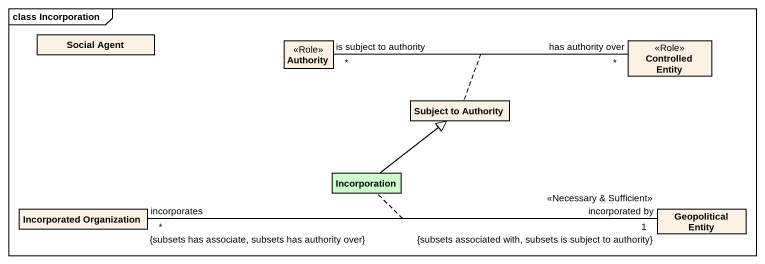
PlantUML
@startuml
mainframe class Incorporation
hide circle
hide empty members
class "Social Agent" as Social_Agent
class Authority <<Role>>
class "Controlled Entity" as Controlled_Entity <<Role>>
class "Subject to Authority" as Subject_to_Authority
class Incorporation #CCFFCC
class "Incorporated Organization" as Incorporated_Organization
class "Geopolitical Entity" as Geopolitical_Entity
Authority "is subject to authority\n*" -right- "has authority over\n*" Controlled_Entity
(Authority, Controlled_Entity) .. Subject_to_Authority
Incorporation -up-|> Subject_to_Authority
Incorporated_Organization "incorporates\n*\n{subsets has associate, subsets has authority over}" -right- "incorporated by\n<<Necessary & Sufficient>>\n1\n{subsets associated with, subsets is subject to authority}" Geopolitical_Entity
(Incorporated_Organization, Geopolitical_Entity) .. Incorporation
@enduml
